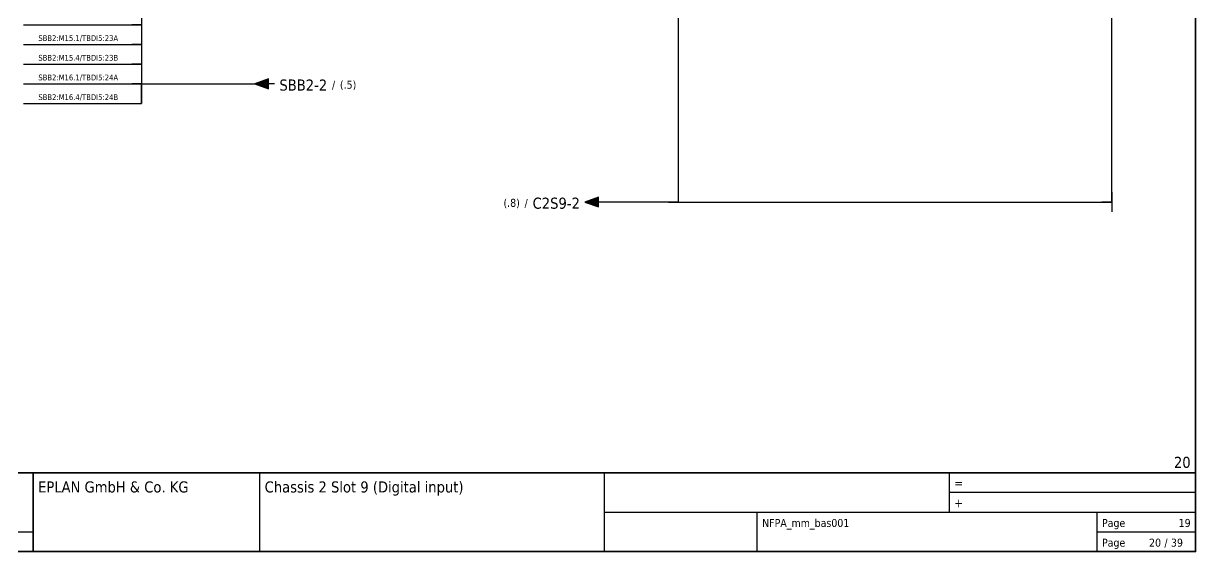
# Model space of a CAD drawing. Header units: millimetres. Extents: x 0 to 1792788, y -13 to 262234.
# Drawn here: x 182 to 420, y 0 to 107.3 of the extents above; entities that cross this region are included whole.
import ezdxf
from ezdxf.enums import TextEntityAlignment as Align

# ---------------------------------------------------------------- set-up
doc = ezdxf.new("R2010")
doc.units = ezdxf.units.MM
for name, color, linetype, lineweight in [('EPLAN201', 7, 'Continuous', 35), ('EPLAN311', 7, 'Continuous', 25), ('EPLAN317', 7, 'Continuous', 25), ('EPLAN403', 5, 'Continuous', 35), ('EPLAN405', 7, 'Continuous', 25), ('EPLAN442', 73, 'Continuous', 35), ('EPLAN451', 7, 'Continuous', 35), ('EPLAN452', 7, 'Continuous', 35), ('EPLAN453', 7, 'Continuous', 35)]:
    doc.layers.add(name, color=color, linetype=linetype, lineweight=lineweight)
doc.styles.add('Tahoma', font='')
doc.styles.get('Tahoma').set_extended_font_data('Tahoma')

# ---------------------------------------------------------------- blocks, each defined once
blk = doc.blocks.new('EPLFRAME')
at = {"layer": 'EPLAN201', "linetype": 'Continuous', "lineweight": 35, "ltscale": 4}
for p, q in [((0, 16), (420, 16)), ((184, 0), (184, 16))]:
    blk.add_line(p, q, dxfattribs=at)
at = {"layer": 'EPLAN201', "linetype": 'Continuous', "lineweight": 25, "ltscale": 4}
for p, q in [((230, 0), (230, 16)), ((300, 0), (300, 16)), ((370, 16), (370, 8)), ((420, 12), (370, 12)), ((300, 8), (420, 8)), ((331, 0), (331, 8)), ((400, 0), (400, 8)), ((0, 4), (184, 4)), ((400, 4), (420, 4))]:
    blk.add_line(p, q, dxfattribs=at)
at = {"layer": 'EPLAN201', "linetype": 'Continuous', "lineweight": 35, "ltscale": 4}
blk.add_lwpolyline([(0, 0), (420, 0), (420, 297), (0, 297)], close=True, dxfattribs=at)
at = {"layer": 'EPLAN201', "color": 7, "style": 'Tahoma'}
for s, height, p in [('=', 1.81, (371, 13)), ('+', 1.81, (371, 9)), ('Page', 1.625, (401, 5)), ('Page', 1.625, (401, 1))]:
    blk.add_text(s, height=height, dxfattribs=at).set_placement(p)
blk.add_text('/', height=1.63, dxfattribs=at).set_placement((414, 1), align=Align.CENTER)
at = {"layer": 'EPLAN451', "color": 7, "style": 'Tahoma'}
for tag, p, height in [('14_10014', (101, 12), 2.26), ('14_10015', (185, 12), 2.26), ('14_10011', (101, 5), 2.26), ('14_10013', (332, 5), 1.63), ('14_10151', (73, 1), 1.63), ('14_10300', (415, 1), 1.63)]:
    blk.add_attdef(tag, p, '', height=height, dxfattribs=at)
blk.add_attdef('4_25020', text='', height=1.63, dxfattribs=at).set_placement((413, 1), align=Align.RIGHT)
at = {"layer": 'EPLAN452', "color": 7, "style": 'Tahoma'}
for tag, p, height in [('4_11041', (1, 17), 2.26), ('4_11071[1]', (1, 13), 1.63), ('4_11074[1]', (21, 13), 1.63), ('4_11070[1]', (41, 13), 1.63), ('4_11024', (73, 13), 1.63), ('4_11011', (231, 12), 2.26), ('4_11030', (301, 12), 2.26), ('4_20132_1001', (374, 13), 1.63), ('4_11071[2]', (1, 9), 1.63), ('4_11074[2]', (21, 9), 1.63), ('4_11070[2]', (41, 9), 1.63), ('4_11022', (73, 9), 1.63), ('4_20134_1001', (374, 9), 1.63), ('4_11071[3]', (1, 5), 1.63), ('4_11074[3]', (21, 5), 1.63), ('4_11070[3]', (41, 5), 1.63), ('4_11080', (73, 5), 1.63), ('4_11059', (301, 5), 1.63)]:
    blk.add_attdef(tag, p, '', height=height, dxfattribs=at)
for tag, height, p in [('4_11040', 2.26, (419, 17)), ('4_11000', 1.63, (419, 5)), ('4_11085', 1.63, (141, 1)), ('4_11086', 1.63, (183, 1))]:
    blk.add_attdef(tag, text='', height=height, dxfattribs=at).set_placement(p, align=Align.RIGHT)
at = {"layer": 'EPLAN453', "color": 7, "style": 'Tahoma'}
for tag, p in [('53_19005_1', (21, 293)), ('53_19005', (63, 293)), ('53_19005_8', (105, 293)), ('53_19005_6', (147, 293)), ('53_19005_7', (189, 293)), ('53_19005_9', (231, 293)), ('53_19005_3', (273, 293)), ('53_19005_2', (315, 293)), ('53_19005_4', (357, 293)), ('53_19005_5', (399, 293))]:
    blk.add_attdef(tag, text='', height=1.35, dxfattribs=at).set_placement(p, align=Align.BOTTOM_CENTER)
blk = doc.blocks.new('EPLSYM_LibrarySPECIAL_Symbol308_Variant0_Placement0')
at = {"layer": 'EPLAN405', "color": 7, "style": 'Tahoma'}
for tag, p in [('17_31011', (1.5, 6.35)), ('17_31002', (1.5, 0.5))]:
    blk.add_attdef(tag, text='', height=1.17, dxfattribs=at).set_placement(p, align=Align.BOTTOM_LEFT)
for tag, p in [('17_31004', (1.5, 4.4)), ('17_31003', (1.5, 2.45))]:
    blk.add_attdef(tag, p, '', height=1.17, dxfattribs=at)
blk = doc.blocks.new('EPLSYM_LibrarySPECIAL_Symbol8_Variant2_Placement1')
at = {"layer": 'EPLAN311', "linetype": 'Continuous', "ltscale": 4}
blk.add_hatch(color=256, dxfattribs=at).paths.add_polyline_path([(0.75, 1), (-2, 0), (0.75, -1)], flags=0)
blk.add_line((2, 0), (0.75, 0), dxfattribs=at)
blk.add_lwpolyline([(0.75, 1), (-2, 0), (0.75, -1)], close=True, dxfattribs=at)
at = {"layer": 'EPLAN403', "color": 5, "style": 'Tahoma'}
blk.add_attdef('70_20010', text='', height=2.2575, dxfattribs=at).set_placement((-3, -0.22575), align=Align.MIDDLE_LEFT)
at = {"layer": 'EPLAN442', "color": 73, "style": 'Tahoma'}
for tag, p in [('70_24300', (-81.5, -0.16254)), ('70_24350', (-23.82, -0.16254))]:
    blk.add_attdef(tag, text='', height=1.6254, dxfattribs=at).set_placement(p, align=Align.MIDDLE_LEFT)

msp = doc.modelspace()

# ---------------------------------------------------------------- linework, layer by layer
at = {"layer": 'EPLAN311', "color": 7, "ltscale": 4}
for p, q in [((182.05, 107), (206, 107)), ((182.05, 103), (206, 103)), ((182.05, 99), (206, 99)), ((182.05, 95), (206, 95)), ((182.05, 91), (206, 91))]:
    msp.add_line(p, q, dxfattribs=at)
at = {"layer": 'EPLAN311', "ltscale": 4}
for p, q in [((206, 107), (204, 107)), ((206, 103), (204, 103)), ((206, 99), (204, 99)), ((206, 95), (204, 95)), ((204, 91), (206, 91))]:
    msp.add_line(p, q, dxfattribs=at)
at = {"layer": 'EPLAN317', "lineweight": 25, "ltscale": 4}
for p, q in [((315, 71), (315, 218)), ((403, 71), (403, 218)), ((206, 111), (206, 107)), ((206, 109), (206, 105)), ((206, 107), (206, 103)), ((206, 105), (206, 101)), ((206, 103), (206, 99)), ((206, 101), (206, 97)), ((206, 99), (206, 95)), ((206, 97), (206, 93)), ((206, 91), (206, 95)), ((206, 95), (231, 95)), ((206, 95), (208, 95)), ((206, 93), (206, 91)), ((315, 71), (315, 73)), ((403, 73), (403, 69)), ((315, 71), (298, 71)), ((313, 71), (317, 71)), ((315, 71), (403, 71)), ((403, 71), (401, 71))]:
    msp.add_line(p, q, dxfattribs=at)

# ---------------------------------------------------------------- block references
ref = msp.add_blockref('EPLFRAME', (0, 0))
ref.add_attrib('14_10013', 'NFPA_mm_bas001', (332, 5), dxfattribs={"layer": 'EPLAN451', "color": 7, "height": 1.6254, "style": 'Tahoma'})
ref.add_attrib('4_11011', 'Chassis 2 Slot 9 (Digital input)', (231, 12), dxfattribs={"layer": 'EPLAN452', "color": 7, "height": 2.2575, "style": 'Tahoma'})
ref.add_attrib('14_10300', '39', (415, 1), dxfattribs={"layer": 'EPLAN451', "color": 7, "height": 1.625, "style": 'Tahoma'})
ref.add_attrib('4_11040', '20', dxfattribs={"layer": 'EPLAN452', "color": 7, "height": 2.257, "style": 'Tahoma'}).set_placement((419, 17), align=Align.RIGHT)
ref.add_attrib('14_10015', 'EPLAN GmbH & Co. KG', (185, 12), dxfattribs={"layer": 'EPLAN451', "color": 7, "height": 2.2575, "style": 'Tahoma'})
ref.add_attrib('4_11000', '19', dxfattribs={"layer": 'EPLAN452', "color": 7, "height": 1.625, "style": 'Tahoma'}).set_placement((419, 5), align=Align.RIGHT)
ref.add_attrib('4_25020', '20', dxfattribs={"layer": 'EPLAN451', "color": 7, "height": 1.625, "style": 'Tahoma'}).set_placement((413, 1), align=Align.RIGHT)
ref = msp.add_blockref('EPLSYM_LibrarySPECIAL_Symbol308_Variant0_Placement0', (185, 103))
ref.add_attrib('17_31011', 'SBB2:M15.1/TBDI5:23A', dxfattribs={"layer": 'EPLAN405', "color": 7, "height": 1.1739, "style": 'Tahoma'}).set_placement((185.05, 103.37), align=Align.BOTTOM_LEFT)
ref = msp.add_blockref('EPLSYM_LibrarySPECIAL_Symbol308_Variant0_Placement0', (185, 99))
ref.add_attrib('17_31011', 'SBB2:M15.4/TBDI5:23B', dxfattribs={"layer": 'EPLAN405', "color": 7, "height": 1.1739, "style": 'Tahoma'}).set_placement((185.05, 99.37), align=Align.BOTTOM_LEFT)
ref = msp.add_blockref('EPLSYM_LibrarySPECIAL_Symbol308_Variant0_Placement0', (185, 95))
ref.add_attrib('17_31011', 'SBB2:M16.1/TBDI5:24A', dxfattribs={"layer": 'EPLAN405', "color": 7, "height": 1.1739, "style": 'Tahoma'}).set_placement((185.05, 95.37), align=Align.BOTTOM_LEFT)
ref = msp.add_blockref('EPLSYM_LibrarySPECIAL_Symbol8_Variant2_Placement1', (231, 95))
ref.add_attrib('70_20010', 'SBB2-2', dxfattribs={"layer": 'EPLAN403', "color": 5, "height": 2.257, "style": 'Tahoma'}).set_placement((234, 94.77), align=Align.MIDDLE_LEFT)
ref.add_attrib('70_24350', '/', dxfattribs={"layer": 'EPLAN442', "color": 73, "height": 1.63, "style": 'Tahoma'}).set_placement((244.67, 94.84), align=Align.MIDDLE_LEFT)
ref.add_attrib('70_24300', '(.5)', dxfattribs={"layer": 'EPLAN442', "color": 73, "height": 1.625, "style": 'Tahoma'}).set_placement((246.28, 94.84), align=Align.MIDDLE_LEFT)
ref = msp.add_blockref('EPLSYM_LibrarySPECIAL_Symbol308_Variant0_Placement0', (185, 91))
ref.add_attrib('17_31011', 'SBB2:M16.4/TBDI5:24B', dxfattribs={"layer": 'EPLAN405', "color": 7, "height": 1.1739, "style": 'Tahoma'}).set_placement((185.05, 91.37), align=Align.BOTTOM_LEFT)
ref = msp.add_blockref('EPLSYM_LibrarySPECIAL_Symbol8_Variant2_Placement1', (298, 71))
ref.add_attrib('70_20010', 'C2S9-2', dxfattribs={"layer": 'EPLAN403', "color": 5, "height": 2.257, "style": 'Tahoma'}).set_placement((295, 70.77), align=Align.MIDDLE_RIGHT)
ref.add_attrib('70_24350', '/', dxfattribs={"layer": 'EPLAN442', "color": 73, "height": 1.63, "style": 'Tahoma'}).set_placement((284.42, 70.84), align=Align.MIDDLE_RIGHT)
ref.add_attrib('70_24300', '(.8)', dxfattribs={"layer": 'EPLAN442', "color": 73, "height": 1.625, "style": 'Tahoma'}).set_placement((282.81, 70.84), align=Align.MIDDLE_RIGHT)

doc.saveas('drawing.dxf')
